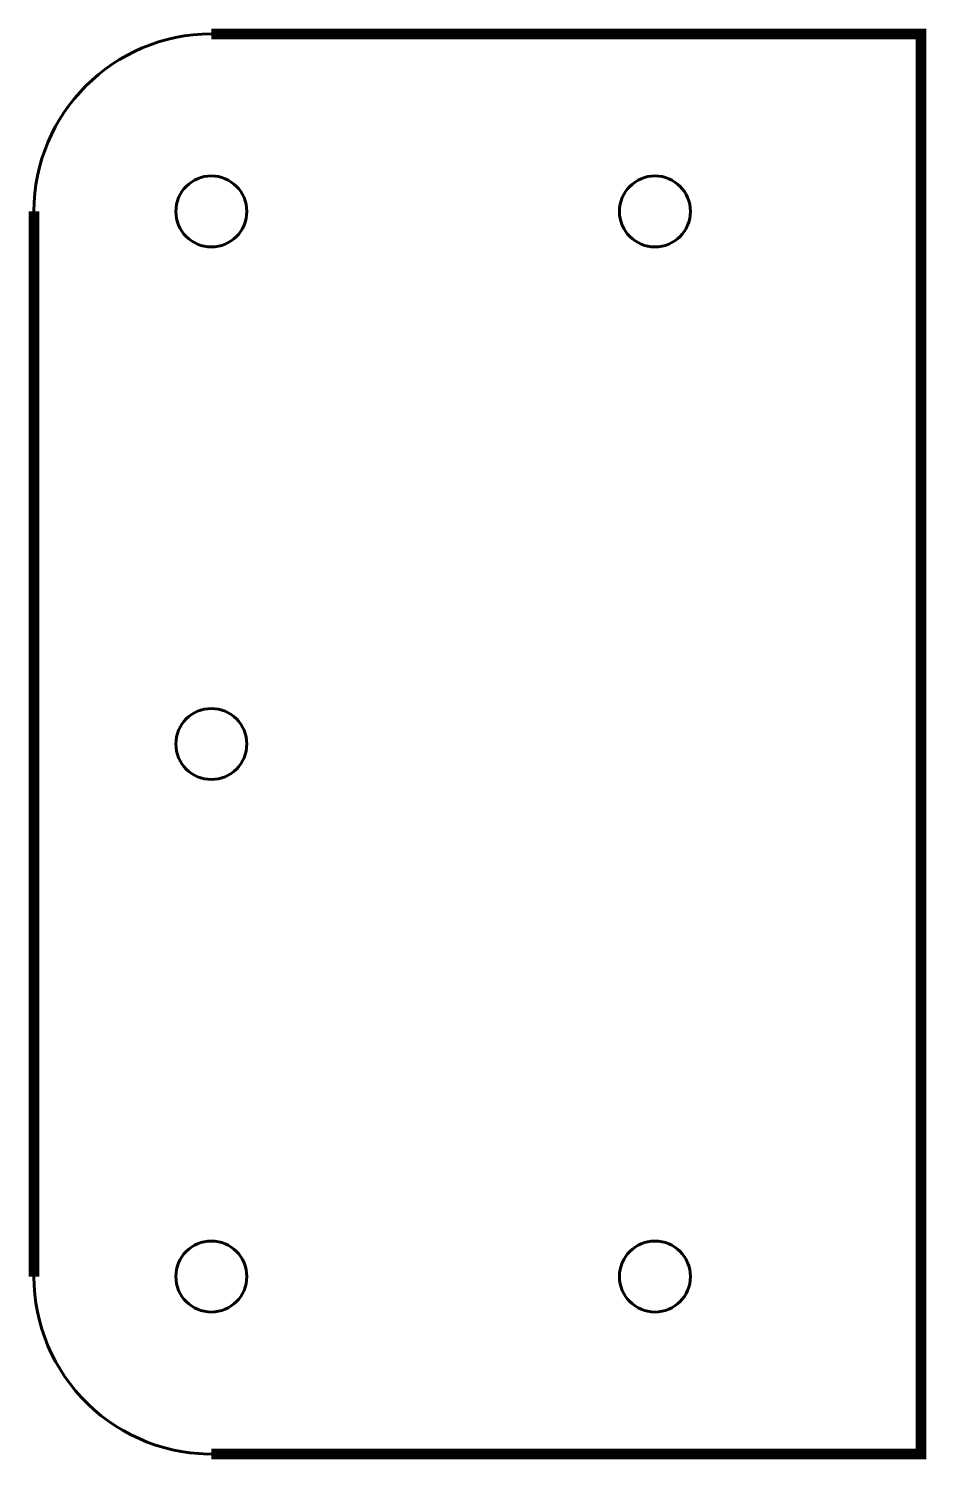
# Model space of a CAD drawing. Header units: millimetres. Extents: x -17.5 to 33.1, y -46.9 to 33.7.
import ezdxf

# ---------------------------------------------------------------- set-up
doc = ezdxf.new("R2010")
doc.units = ezdxf.units.MM
doc.linetypes.add('K5LT_BASIC', pattern=[0])
doc.layers.add('Системный слой', color=7, linetype='Continuous')

msp = doc.modelspace()

# ---------------------------------------------------------------- linework, layer by layer
at = {"layer": 'Системный слой', "color": 5, "linetype": 'K5LT_BASIC', "true_color": 0x0000ff, "const_width": 0.6}
for points in [[(-7.227, 33.399), (32.773, 33.399), (32.773, -46.601), (-7.227, -46.601)], [(-17.227, -36.601), (-17.227, 23.399)]]:
    msp.add_lwpolyline(points, dxfattribs=at)
at = {"layer": 'Системный слой', "color": 5, "linetype": 'K5LT_BASIC', "lineweight": 60, "true_color": 0x0000ff}
for centre in [(-7.227, 23.399), (17.773, 23.399), (-7.227, -6.601), (-7.227, -36.601), (17.773, -36.601)]:
    msp.add_circle(centre, 2, dxfattribs=at)
for centre, start, end in [((-7.227, 23.399), 90, 180), ((-7.227, -36.601), 180, 271.71913)]:
    msp.add_arc(centre, 10, start, end, dxfattribs=at)

doc.saveas('drawing.dxf')
